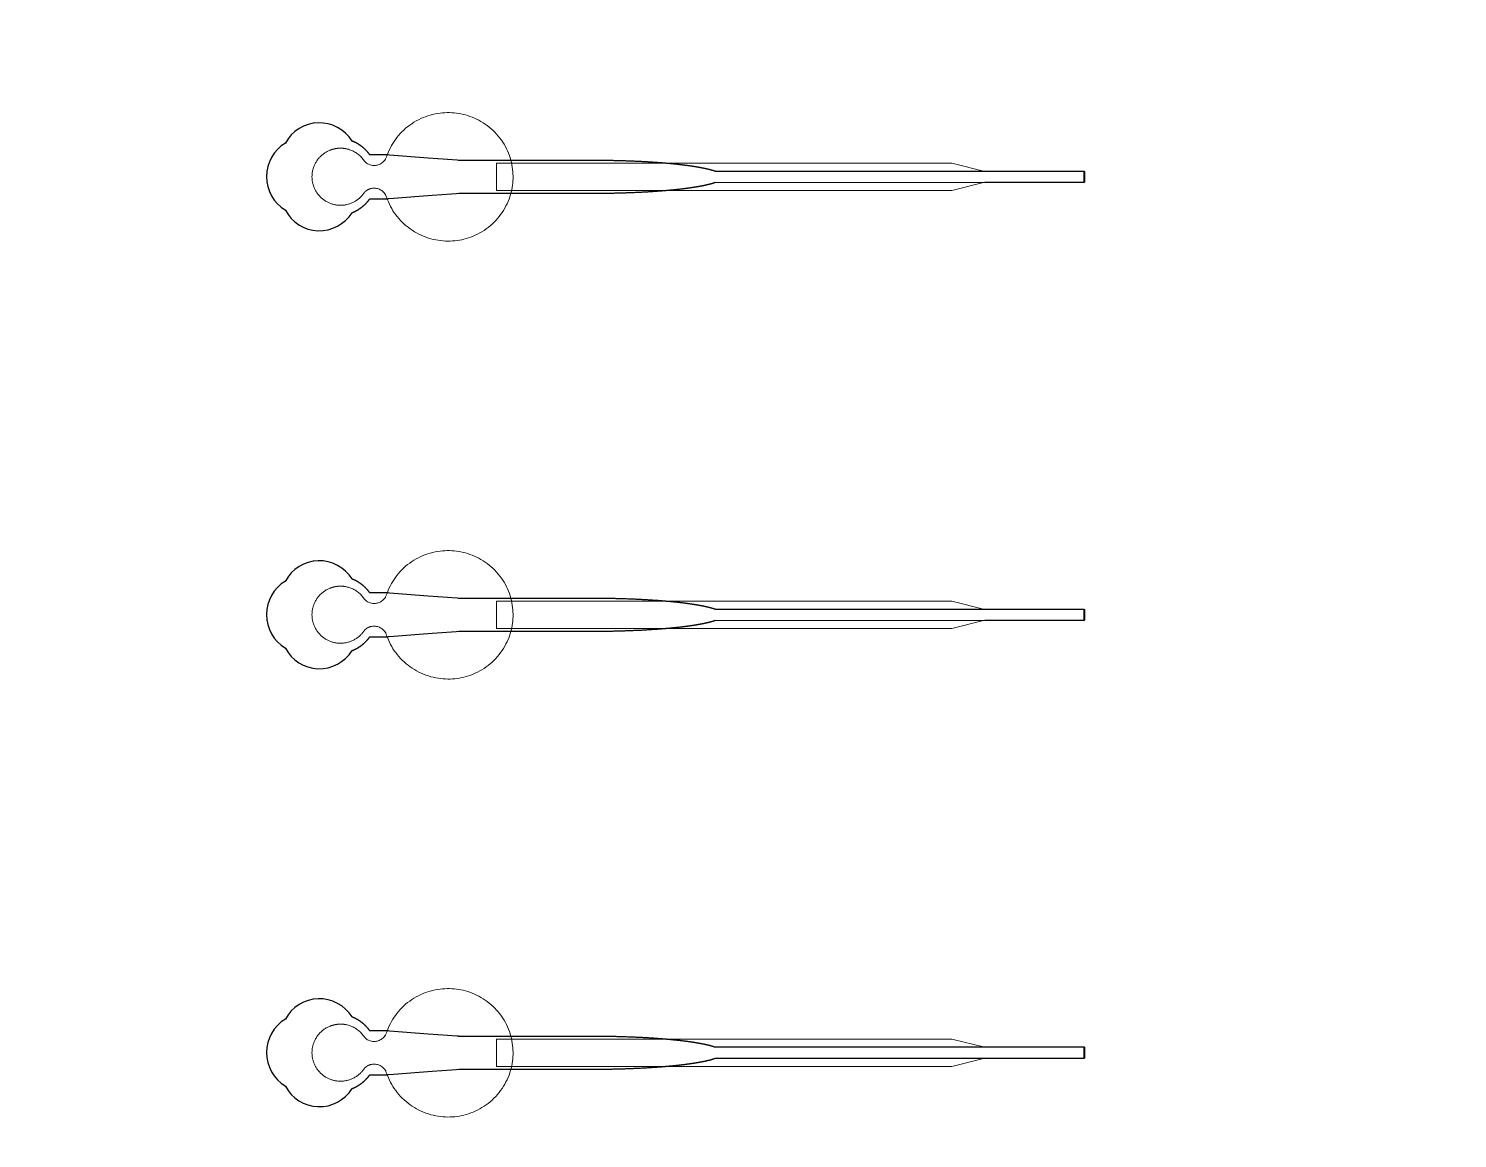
# Model space of a CAD drawing. Header units: inches. Extents: x -52997 to 52003, y -52254 to 52746.
# Drawn here: x 5746 to 12272, y -6581 to -1513 of the extents above; entities that cross this region are included whole.
import ezdxf

# ---------------------------------------------------------------- set-up
doc = ezdxf.new("R2010")
doc.units = ezdxf.units.IN
doc.header["$MEASUREMENT"] = 0
doc.layers.add('1', color=1, linetype='Continuous')
doc.layers.add('2', color=140, linetype='Continuous', lineweight=0)
doc.layers.add('3', color=90, linetype='Continuous', lineweight=0)

msp = doc.modelspace()

# ---------------------------------------------------------------- linework, layer by layer
at = {"layer": '1'}
for points in [[(-16283.4, -47485.7), (0, -47485.7), (16283.4, -47485.7, 5.999107)], [(-16250, -47285.7), (0, -47285.7), (16250, -47285.7, 5.986812)], [(-13685.8, -45485.7), (0, -45485.7), (13685.8, -45485.7, 6.794322)], [(7223.3, -2353.6), (7223.6, -2353.4), (7224.4, -2353.1), (7225.3, -2352.8), (7226.1, -2352.4), (7227, -2352.1), (7227.8, -2351.8), (7228.7, -2351.4), (7229.5, -2351), (7230.4, -2350.7), (7231.2, -2350.3), (7232.1, -2349.9), (7232.9, -2349.5), (7233.8, -2349.1), (7234.6, -2348.7), (7235.5, -2348.3), (7236.4, -2347.9), (7237.2, -2347.5), (7238.1, -2347.1), (7238.9, -2346.6), (7239.8, -2346.2), (7240.6, -2345.8), (7241.5, -2345.3), (7242.4, -2344.9), (7243.2, -2344.4), (7244.1, -2343.9), (7244.9, -2343.5), (7245.8, -2343), (7246.6, -2342.5), (7247.5, -2342), (7248.4, -2341.5), (7249.2, -2341), (7250.1, -2340.5), (7250.9, -2340), (7251.8, -2339.5), (7252.6, -2339), (7253.5, -2338.4), (7254.3, -2337.9), (7255.2, -2337.3), (7256, -2336.8), (7256.8, -2336.2), (7257.7, -2335.7), (7258.5, -2335.1), (7259.4, -2334.6), (7260.2, -2334), (7261, -2333.4), (7261.8, -2332.8), (7262.7, -2332.2), (7263.5, -2331.6), (7264.3, -2331), (7265.1, -2330.4), (7266, -2329.8), (7266.8, -2329.2), (7267.6, -2328.6), (7268.4, -2328), (7269.2, -2327.3), (7270, -2326.7), (7270.8, -2326.1), (7271.6, -2325.4), (7272.4, -2324.8), (7273.2, -2324.1), (7274, -2323.5), (7274.7, -2322.8), (7275.5, -2322.2), (7276.3, -2321.5), (7277, -2320.8), (7277.8, -2320.1), (7278.6, -2319.5), (7279.3, -2318.8), (7280.1, -2318.1), (7280.8, -2317.4), (7281.6, -2316.7), (7282.3, -2316), (7283, -2315.3), (7283.8, -2314.6), (7284.5, -2313.9), (7285.2, -2313.2), (7285.9, -2312.5), (7286.6, -2311.7), (7287.3, -2311), (7288, -2310.3), (7288.7, -2309.6), (7289.4, -2308.8), (7290.1, -2308.1), (7290.8, -2307.4), (7291.5, -2306.6), (7292.1, -2305.9), (7292.8, -2305.2), (7293.5, -2304.4), (7294.1, -2303.7), (7294.8, -2302.9), (7295.4, -2302.2), (7296, -2301.4), (7296.7, -2300.7), (7297.3, -2299.9), (7297.9, -2299.1), (7298.5, -2298.4), (7299.1, -2297.6), (7299.7, -2296.9), (7300.3, -2296.1), (7300.9, -2295.3), (7301.5, -2294.6), (7302, -2293.8), (7302.6, -2293), (7303.2, -2292.3), (7303.7, -2291.5), (7304.3, -2290.7), (7304.8, -2290), (7348.4, -2290), (7370.2, -2290), (7381.1, -2290), (7383.8, -2290), (7385.2, -2290), (7385.2, -2290), (7385.2, -2290), (7385.2, -2290), (7385.2, -2290), (7385.2, -2289.9), (7385.3, -2289.9), (7385.7, -2289.9), (7386.4, -2289.9), (7387.7, -2289.8), (7390.5, -2289.5), (7412.6, -2287.9), (7589.2, -2274.3), (7677.6, -2267.5), (7699.6, -2265.8), (7710.7, -2265), (7711, -2265), (7711.1, -2265), (7711.1, -2265), (7711.2, -2265), (7711.3, -2265), (7711.7, -2265), (7972.2, -2265), (7978.4, -2265), (7991, -2265), (8091.5, -2265), (8292.5, -2265), (8305.1, -2265), (8311.4, -2265), (8314.5, -2265), (8316.1, -2265), (8316.5, -2265), (8316.7, -2265), (8316.8, -2265), (8316.8, -2265), (8316.9, -2265), (8316.9, -2265), (8317.4, -2265), (8322, -2264.9), (8326.6, -2264.9), (8331.3, -2264.9), (8335.9, -2264.9), (8340.5, -2264.9), (8345.2, -2264.9), (8349.9, -2264.8), (8354.5, -2264.8), (8359.2, -2264.8), (8363.9, -2264.7), (8368.6, -2264.7), (8373.4, -2264.6), (8378.1, -2264.6), (8382.8, -2264.5), (8387.6, -2264.4), (8392.4, -2264.4), (8397.1, -2264.3), (8401.9, -2264.2), (8406.7, -2264.1), (8411.5, -2264), (8416.3, -2263.9), (8421.1, -2263.8), (8425.9, -2263.7), (8430.7, -2263.6), (8435.5, -2263.5), (8440.3, -2263.3), (8445.1, -2263.2), (8450, -2263.1), (8454.8, -2262.9), (8459.6, -2262.8), (8464.5, -2262.6), (8469.3, -2262.5), (8474.1, -2262.3), (8479, -2262.2), (8483.8, -2262), (8488.6, -2261.8), (8493.5, -2261.6), (8498.3, -2261.4), (8503.1, -2261.2), (8507.9, -2261), (8512.7, -2260.8), (8517.5, -2260.6), (8522.4, -2260.4), (8527.1, -2260.2), (8531.9, -2260), (8536.7, -2259.7), (8541.5, -2259.5), (8546.3, -2259.3), (8551, -2259), (8555.8, -2258.7), (8560.5, -2258.5), (8565.3, -2258.2), (8570, -2258), (8574.7, -2257.7), (8579.4, -2257.4), (8584.1, -2257.1), (8588.7, -2256.8), (8593.4, -2256.5), (8598, -2256.2), (8602.6, -2255.9), (8607.2, -2255.6), (8611.8, -2255.3), (8616.4, -2254.9), (8618.7, -2254.8), (8621, -2254.6), (8623.2, -2254.4), (8625.5, -2254.3), (8627.8, -2254.1), (8630, -2253.9), (8632.3, -2253.8), (8634.5, -2253.6), (8636.8, -2253.4), (8639, -2253.2), (8641.2, -2253), (8643.4, -2252.9), (8645.7, -2252.7), (8647.9, -2252.5), (8650.1, -2252.3), (8652.3, -2252.1), (8654.5, -2251.9), (8656.7, -2251.8), (8658.9, -2251.6), (8661.1, -2251.4), (8663.2, -2251.2), (8665.4, -2251), (8667.6, -2250.8), (8669.7, -2250.6), (8671.9, -2250.4), (8674, -2250.2), (8676.1, -2250), (8678.3, -2249.8), (8680.4, -2249.6), (8682.5, -2249.4), (8684.6, -2249.2), (8686.7, -2249), (8688.8, -2248.8), (8690.9, -2248.6), (8693, -2248.4), (8695.1, -2248.2), (8697.2, -2248), (8699.2, -2247.7), (8701.3, -2247.5), (8703.3, -2247.3), (8705.4, -2247.1), (8707.4, -2246.9), (8709.4, -2246.7), (8711.5, -2246.4), (8713.5, -2246.2), (8715.5, -2246), (8717.5, -2245.8), (8719.5, -2245.6), (8721.4, -2245.3), (8723.4, -2245.1), (8725.4, -2244.9), (8727.3, -2244.7), (8729.3, -2244.4), (8731.2, -2244.2), (8733.2, -2244), (8735.1, -2243.7), (8737, -2243.5), (8738.9, -2243.3), (8740.8, -2243), (8742.7, -2242.8), (8744.6, -2242.5), (8746.4, -2242.3), (8748.3, -2242.1), (8750.2, -2241.8), (8752, -2241.6), (8753.9, -2241.3), (8755.7, -2241.1), (8757.5, -2240.9), (8759.3, -2240.6), (8761.1, -2240.4), (8762.9, -2240.1), (8764.7, -2239.9), (8766.5, -2239.6), (8768.2, -2239.4), (8770, -2239.1), (8771.7, -2238.9), (8773.5, -2238.6), (8775.2, -2238.3), (8776.9, -2238.1), (8778.6, -2237.8), (8780.3, -2237.6), (8782, -2237.3), (8783.7, -2237.1), (8785.4, -2236.8), (8787.1, -2236.5), (8788.7, -2236.3), (8790.4, -2236), (8792, -2235.8), (8793.6, -2235.5), (8795.2, -2235.2), (8796.8, -2235), (8798.4, -2234.7), (8800, -2234.4), (8801.6, -2234.2), (8803.1, -2233.9), (8804.7, -2233.6), (8806.2, -2233.3), (8807.8, -2233.1), (8809.3, -2232.8), (8810.8, -2232.5), (8812.3, -2232.3), (8813.8, -2232), (8815.3, -2231.7), (8816.8, -2231.4), (8818.2, -2231.2), (8819.7, -2230.9), (8821.1, -2230.6), (8822.5, -2230.3), (8823.9, -2230), (8825.4, -2229.8), (8826.8, -2229.5), (8828.1, -2229.2), (8829.5, -2228.9), (8830.9, -2228.6), (8832.2, -2228.4), (8833.6, -2228.1), (8834.9, -2227.8), (8836.2, -2227.5), (8837.6, -2227.2), (8838.9, -2226.9), (8840.1, -2226.6), (8841.4, -2226.4), (8842.7, -2226.1), (8843.9, -2225.8), (8845.2, -2225.5), (8846.4, -2225.2), (8847.7, -2224.9), (8848.9, -2224.6), (8850.1, -2224.3), (8851.3, -2224), (8852.4, -2223.8), (8853.6, -2223.5), (8854.8, -2223.2), (8855.9, -2222.9), (8857.1, -2222.6), (8858.2, -2222.3), (8859.3, -2222), (8860.4, -2221.7), (8861.5, -2221.4), (8862.6, -2221.1), (8863.7, -2220.8), (8864.7, -2220.5), (8865.8, -2220.2), (8866.8, -2219.9), (8867.8, -2219.6), (8868.9, -2219.3), (8869.9, -2219), (8870.9, -2218.8), (8871.8, -2218.5), (8872.8, -2218.2), (8873.8, -2217.9), (8874.7, -2217.6), (8875.7, -2217.3), (8876.6, -2217), (8877.5, -2216.7), (8878.4, -2216.4), (8879.3, -2216.1), (8880.2, -2215.8), (8881.1, -2215.5), (8882.5, -2215), (10568.1, -2215.2), (10568.1, -2165), (8882.5, -2165), (8882.3, -2164.9), (8881.4, -2164.6), (8880.5, -2164.2), (8879.7, -2163.9), (8878.8, -2163.6), (8877.9, -2163.3), (8876.9, -2163), (8876, -2162.7), (8875.1, -2162.4), (8874.1, -2162.2), (8873.2, -2161.9), (8872.2, -2161.6), (8871.2, -2161.3), (8870.2, -2161), (8869.2, -2160.7), (8868.2, -2160.4), (8867.2, -2160.1), (8866.1, -2159.8), (8865.1, -2159.5), (8864, -2159.2), (8862.9, -2158.9), (8861.9, -2158.6), (8860.8, -2158.3), (8859.7, -2158), (8858.5, -2157.7), (8857.4, -2157.4), (8856.3, -2157.1), (8855.1, -2156.8), (8854, -2156.5), (8852.8, -2156.2), (8851.6, -2155.9), (8850.4, -2155.6), (8849.2, -2155.4), (8848, -2155.1), (8846.8, -2154.8), (8845.6, -2154.5), (8844.3, -2154.2), (8843, -2153.9), (8841.8, -2153.6), (8840.5, -2153.3), (8839.2, -2153), (8837.9, -2152.8), (8836.6, -2152.5), (8835.3, -2152.2), (8833.9, -2151.9), (8832.6, -2151.6), (8831.2, -2151.3), (8829.9, -2151.1), (8828.5, -2150.8), (8827.1, -2150.5), (8825.7, -2150.2), (8824.3, -2149.9), (8822.9, -2149.7), (8821.5, -2149.4), (8820, -2149.1), (8818.6, -2148.8), (8817.1, -2148.5), (8815.6, -2148.3), (8814.2, -2148), (8812.7, -2147.7), (8811.2, -2147.4), (8809.6, -2147.2), (8808.1, -2146.9), (8806.6, -2146.6), (8805, -2146.3), (8803.5, -2146.1), (8801.9, -2145.8), (8800.4, -2145.5), (8798.8, -2145.3), (8797.2, -2145), (8795.6, -2144.7), (8794, -2144.5), (8792.3, -2144.2), (8790.7, -2143.9), (8789.1, -2143.7), (8787.4, -2143.4), (8785.8, -2143.2), (8784.1, -2142.9), (8782.4, -2142.6), (8780.7, -2142.4), (8779, -2142.1), (8777.3, -2141.9), (8775.6, -2141.6), (8773.8, -2141.4), (8772.1, -2141.1), (8770.4, -2140.8), (8768.6, -2140.6), (8766.8, -2140.3), (8765.1, -2140.1), (8763.3, -2139.8), (8761.5, -2139.6), (8759.7, -2139.3), (8757.9, -2139.1), (8756.1, -2138.9), (8754.2, -2138.6), (8752.4, -2138.4), (8750.5, -2138.1), (8748.7, -2137.9), (8746.8, -2137.6), (8745, -2137.4), (8743.1, -2137.2), (8741.2, -2136.9), (8739.3, -2136.7), (8737.4, -2136.5), (8735.5, -2136.2), (8733.5, -2136), (8731.6, -2135.8), (8729.7, -2135.5), (8727.7, -2135.3), (8725.8, -2135.1), (8723.8, -2134.8), (8721.8, -2134.6), (8719.9, -2134.4), (8717.9, -2134.2), (8715.9, -2133.9), (8713.9, -2133.7), (8711.9, -2133.5), (8709.9, -2133.3), (8707.8, -2133.1), (8705.8, -2132.8), (8703.8, -2132.6), (8701.7, -2132.4), (8699.7, -2132.2), (8697.6, -2132), (8695.5, -2131.8), (8693.5, -2131.6), (8691.4, -2131.4), (8689.3, -2131.1), (8687.2, -2130.9), (8685.1, -2130.7), (8683, -2130.5), (8680.9, -2130.3), (8678.8, -2130.1), (8676.6, -2129.9), (8674.5, -2129.7), (8672.4, -2129.5), (8670.2, -2129.3), (8668.1, -2129.1), (8665.9, -2128.9), (8663.7, -2128.8), (8661.6, -2128.6), (8659.4, -2128.4), (8657.2, -2128.2), (8655, -2128), (8652.8, -2127.8), (8650.6, -2127.6), (8648.4, -2127.4), (8646.2, -2127.3), (8644, -2127.1), (8641.8, -2126.9), (8639.6, -2126.7), (8637.3, -2126.5), (8635.1, -2126.4), (8632.8, -2126.2), (8630.6, -2126), (8628.4, -2125.8), (8626.1, -2125.7), (8623.8, -2125.5), (8621.6, -2125.3), (8619.3, -2125.2), (8614.8, -2124.8), (8610.2, -2124.5), (8605.6, -2124.2), (8601, -2123.9), (8596.4, -2123.6), (8591.8, -2123.3), (8587.1, -2123), (8582.5, -2122.7), (8577.8, -2122.4), (8573.1, -2122.1), (8568.4, -2121.9), (8563.7, -2121.6), (8559, -2121.3), (8554.2, -2121.1), (8549.5, -2120.8), (8544.8, -2120.6), (8540, -2120.3), (8535.3, -2120.1), (8530.5, -2119.9), (8525.7, -2119.6), (8520.9, -2119.4), (8516.1, -2119.2), (8511.3, -2119), (8506.6, -2118.8), (8501.8, -2118.6), (8496.9, -2118.4), (8492.1, -2118.2), (8487.3, -2118), (8482.5, -2117.9), (8477.7, -2117.7), (8472.9, -2117.5), (8468.1, -2117.4), (8463.3, -2117.2), (8458.5, -2117.1), (8453.7, -2116.9), (8448.9, -2116.8), (8444.1, -2116.7), (8439.3, -2116.5), (8434.5, -2116.4), (8429.7, -2116.3), (8424.9, -2116.2), (8420.1, -2116.1), (8415.4, -2116), (8410.6, -2115.9), (8405.8, -2115.8), (8401.1, -2115.7), (8396.3, -2115.6), (8391.6, -2115.5), (8386.9, -2115.5), (8382.1, -2115.4), (8377.4, -2115.3), (8372.7, -2115.3), (8368, -2115.2), (8363.4, -2115.2), (8358.7, -2115.1), (8354, -2115.1), (8349.4, -2115.1), (8344.8, -2115), (8340.1, -2115), (8335.5, -2115), (8330.9, -2115), (8328.6, -2115), (8328.1, -2115), (8327.8, -2115), (8327.6, -2115), (8327.4, -2115), (8325.8, -2115), (8319.5, -2115), (8306.7, -2115), (8255.7, -2115), (8051.8, -2115), (8000.8, -2115), (7975.3, -2115), (7968.9, -2115), (7967.3, -2115), (7711.6, -2115), (7711.2, -2115), (7711.1, -2115), (7711.1, -2115), (7711.1, -2115), (7711, -2115), (7710.6, -2114.9), (7709.3, -2114.8), (7703.7, -2114.4), (7659.6, -2111), (7571.3, -2104.2), (7394.6, -2090.7), (7389.1, -2090.2), (7386.3, -2090), (7385.6, -2090), (7385.3, -2090), (7385.2, -2090), (7385.2, -2090), (7385.2, -2090), (7385.2, -2090), (7385.2, -2090), (7385.1, -2090), (7384.8, -2090), (7382.1, -2090), (7376.6, -2090), (7365.7, -2090), (7343.9, -2090), (7322.1, -2090), (7311.3, -2090), (7305.8, -2090), (7305.1, -2090), (7305, -2090), (7304.9, -2090), (7304.8, -2090), (7304.8, -2090), (7304.8, -2090), (7304.8, -2089.9), (7304.4, -2089.4), (7303.6, -2088.2), (7302.8, -2087.1), (7302, -2086), (7301.1, -2084.9), (7300.3, -2083.8), (7299.4, -2082.6), (7298.5, -2081.5), (7297.6, -2080.4), (7296.7, -2079.3), (7295.8, -2078.2), (7294.9, -2077.1), (7294, -2076), (7293, -2074.9), (7292, -2073.8), (7291.1, -2072.7), (7290.1, -2071.7), (7289.1, -2070.6), (7288.1, -2069.5), (7287, -2068.4), (7286, -2067.4), (7284.9, -2066.3), (7283.9, -2065.3), (7282.8, -2064.2), (7281.7, -2063.2), (7280.6, -2062.2), (7279.5, -2061.1), (7278.4, -2060.1), (7277.3, -2059.1), (7276.1, -2058.1), (7274.9, -2057.1), (7273.8, -2056.1), (7272.6, -2055.1), (7271.4, -2054.2), (7270.2, -2053.2), (7269, -2052.3), (7267.8, -2051.3), (7266.6, -2050.4), (7265.3, -2049.4), (7264.1, -2048.5), (7262.8, -2047.6), (7261.5, -2046.7), (7260.3, -2045.8), (7259, -2044.9), (7257.7, -2044.1), (7256.4, -2043.2), (7255.1, -2042.4), (7253.7, -2041.5), (7252.4, -2040.7), (7251.1, -2039.9), (7249.7, -2039.1), (7248.4, -2038.3), (7247, -2037.5), (7245.7, -2036.8), (7244.3, -2036), (7242.9, -2035.3), (7241.5, -2034.5), (7240.1, -2033.8), (7238.8, -2033.1), (7237.4, -2032.4), (7235.9, -2031.8), (7234.5, -2031.1), (7233.1, -2030.4), (7231.7, -2029.8), (7230.3, -2029.2), (7228.9, -2028.6), (7227.4, -2028), (7226, -2027.4), (7224.6, -2026.8), (7223.3, -2026.4, 0.576044), (6918.8, -2035.7, 0.560065), (6918.8, -2342.2, 0.578435)], [(7223.3, -4353.6), (7223.6, -4353.4), (7224.4, -4353.1), (7225.3, -4352.8), (7226.1, -4352.4), (7227, -4352.1), (7227.8, -4351.8), (7228.7, -4351.4), (7229.5, -4351), (7230.4, -4350.7), (7231.2, -4350.3), (7232.1, -4349.9), (7232.9, -4349.5), (7233.8, -4349.1), (7234.6, -4348.7), (7235.5, -4348.3), (7236.4, -4347.9), (7237.2, -4347.5), (7238.1, -4347.1), (7238.9, -4346.6), (7239.8, -4346.2), (7240.6, -4345.8), (7241.5, -4345.3), (7242.4, -4344.9), (7243.2, -4344.4), (7244.1, -4343.9), (7244.9, -4343.5), (7245.8, -4343), (7246.6, -4342.5), (7247.5, -4342), (7248.4, -4341.5), (7249.2, -4341), (7250.1, -4340.5), (7250.9, -4340), (7251.8, -4339.5), (7252.6, -4339), (7253.5, -4338.4), (7254.3, -4337.9), (7255.2, -4337.3), (7256, -4336.8), (7256.8, -4336.2), (7257.7, -4335.7), (7258.5, -4335.1), (7259.4, -4334.6), (7260.2, -4334), (7261, -4333.4), (7261.8, -4332.8), (7262.7, -4332.2), (7263.5, -4331.6), (7264.3, -4331), (7265.1, -4330.4), (7266, -4329.8), (7266.8, -4329.2), (7267.6, -4328.6), (7268.4, -4328), (7269.2, -4327.3), (7270, -4326.7), (7270.8, -4326.1), (7271.6, -4325.4), (7272.4, -4324.8), (7273.2, -4324.1), (7274, -4323.5), (7274.7, -4322.8), (7275.5, -4322.2), (7276.3, -4321.5), (7277, -4320.8), (7277.8, -4320.1), (7278.6, -4319.5), (7279.3, -4318.8), (7280.1, -4318.1), (7280.8, -4317.4), (7281.6, -4316.7), (7282.3, -4316), (7283, -4315.3), (7283.8, -4314.6), (7284.5, -4313.9), (7285.2, -4313.2), (7285.9, -4312.5), (7286.6, -4311.7), (7287.3, -4311), (7288, -4310.3), (7288.7, -4309.6), (7289.4, -4308.8), (7290.1, -4308.1), (7290.8, -4307.4), (7291.5, -4306.6), (7292.1, -4305.9), (7292.8, -4305.2), (7293.5, -4304.4), (7294.1, -4303.7), (7294.8, -4302.9), (7295.4, -4302.2), (7296, -4301.4), (7296.7, -4300.7), (7297.3, -4299.9), (7297.9, -4299.1), (7298.5, -4298.4), (7299.1, -4297.6), (7299.7, -4296.9), (7300.3, -4296.1), (7300.9, -4295.3), (7301.5, -4294.6), (7302, -4293.8), (7302.6, -4293), (7303.2, -4292.3), (7303.7, -4291.5), (7304.3, -4290.7), (7304.8, -4290), (7348.4, -4290), (7370.2, -4290), (7381.1, -4290), (7383.8, -4290), (7385.2, -4290), (7385.2, -4290), (7385.2, -4290), (7385.2, -4290), (7385.2, -4290), (7385.2, -4289.9), (7385.3, -4289.9), (7385.7, -4289.9), (7386.4, -4289.9), (7387.7, -4289.8), (7390.5, -4289.5), (7412.6, -4287.9), (7589.2, -4274.3), (7677.6, -4267.5), (7699.6, -4265.8), (7710.7, -4265), (7711, -4265), (7711.1, -4265), (7711.1, -4265), (7711.2, -4265), (7711.3, -4265), (7711.7, -4265), (7972.2, -4265), (7978.4, -4265), (7991, -4265), (8091.5, -4265), (8292.5, -4265), (8305.1, -4265), (8311.4, -4265), (8314.5, -4265), (8316.1, -4265), (8316.5, -4265), (8316.7, -4265), (8316.8, -4265), (8316.8, -4265), (8316.9, -4265), (8316.9, -4265), (8317.4, -4265), (8322, -4264.9), (8326.6, -4264.9), (8331.3, -4264.9), (8335.9, -4264.9), (8340.5, -4264.9), (8345.2, -4264.9), (8349.9, -4264.8), (8354.5, -4264.8), (8359.2, -4264.8), (8363.9, -4264.7), (8368.6, -4264.7), (8373.4, -4264.6), (8378.1, -4264.6), (8382.8, -4264.5), (8387.6, -4264.4), (8392.4, -4264.4), (8397.1, -4264.3), (8401.9, -4264.2), (8406.7, -4264.1), (8411.5, -4264), (8416.3, -4263.9), (8421.1, -4263.8), (8425.9, -4263.7), (8430.7, -4263.6), (8435.5, -4263.5), (8440.3, -4263.3), (8445.1, -4263.2), (8450, -4263.1), (8454.8, -4262.9), (8459.6, -4262.8), (8464.5, -4262.6), (8469.3, -4262.5), (8474.1, -4262.3), (8479, -4262.2), (8483.8, -4262), (8488.6, -4261.8), (8493.5, -4261.6), (8498.3, -4261.4), (8503.1, -4261.2), (8507.9, -4261), (8512.7, -4260.8), (8517.5, -4260.6), (8522.4, -4260.4), (8527.1, -4260.2), (8531.9, -4260), (8536.7, -4259.7), (8541.5, -4259.5), (8546.3, -4259.3), (8551, -4259), (8555.8, -4258.7), (8560.5, -4258.5), (8565.3, -4258.2), (8570, -4258), (8574.7, -4257.7), (8579.4, -4257.4), (8584.1, -4257.1), (8588.7, -4256.8), (8593.4, -4256.5), (8598, -4256.2), (8602.6, -4255.9), (8607.2, -4255.6), (8611.8, -4255.3), (8616.4, -4254.9), (8618.7, -4254.8), (8621, -4254.6), (8623.2, -4254.4), (8625.5, -4254.3), (8627.8, -4254.1), (8630, -4253.9), (8632.3, -4253.8), (8634.5, -4253.6), (8636.8, -4253.4), (8639, -4253.2), (8641.2, -4253), (8643.4, -4252.9), (8645.7, -4252.7), (8647.9, -4252.5), (8650.1, -4252.3), (8652.3, -4252.1), (8654.5, -4251.9), (8656.7, -4251.8), (8658.9, -4251.6), (8661.1, -4251.4), (8663.2, -4251.2), (8665.4, -4251), (8667.6, -4250.8), (8669.7, -4250.6), (8671.9, -4250.4), (8674, -4250.2), (8676.1, -4250), (8678.3, -4249.8), (8680.4, -4249.6), (8682.5, -4249.4), (8684.6, -4249.2), (8686.7, -4249), (8688.8, -4248.8), (8690.9, -4248.6), (8693, -4248.4), (8695.1, -4248.2), (8697.2, -4248), (8699.2, -4247.7), (8701.3, -4247.5), (8703.3, -4247.3), (8705.4, -4247.1), (8707.4, -4246.9), (8709.4, -4246.7), (8711.5, -4246.4), (8713.5, -4246.2), (8715.5, -4246), (8717.5, -4245.8), (8719.5, -4245.6), (8721.4, -4245.3), (8723.4, -4245.1), (8725.4, -4244.9), (8727.3, -4244.7), (8729.3, -4244.4), (8731.2, -4244.2), (8733.2, -4244), (8735.1, -4243.7), (8737, -4243.5), (8738.9, -4243.3), (8740.8, -4243), (8742.7, -4242.8), (8744.6, -4242.5), (8746.4, -4242.3), (8748.3, -4242.1), (8750.2, -4241.8), (8752, -4241.6), (8753.9, -4241.3), (8755.7, -4241.1), (8757.5, -4240.9), (8759.3, -4240.6), (8761.1, -4240.4), (8762.9, -4240.1), (8764.7, -4239.9), (8766.5, -4239.6), (8768.2, -4239.4), (8770, -4239.1), (8771.7, -4238.9), (8773.5, -4238.6), (8775.2, -4238.3), (8776.9, -4238.1), (8778.6, -4237.8), (8780.3, -4237.6), (8782, -4237.3), (8783.7, -4237.1), (8785.4, -4236.8), (8787.1, -4236.5), (8788.7, -4236.3), (8790.4, -4236), (8792, -4235.8), (8793.6, -4235.5), (8795.2, -4235.2), (8796.8, -4235), (8798.4, -4234.7), (8800, -4234.4), (8801.6, -4234.2), (8803.1, -4233.9), (8804.7, -4233.6), (8806.2, -4233.3), (8807.8, -4233.1), (8809.3, -4232.8), (8810.8, -4232.5), (8812.3, -4232.3), (8813.8, -4232), (8815.3, -4231.7), (8816.8, -4231.4), (8818.2, -4231.2), (8819.7, -4230.9), (8821.1, -4230.6), (8822.5, -4230.3), (8823.9, -4230), (8825.4, -4229.8), (8826.8, -4229.5), (8828.1, -4229.2), (8829.5, -4228.9), (8830.9, -4228.6), (8832.2, -4228.4), (8833.6, -4228.1), (8834.9, -4227.8), (8836.2, -4227.5), (8837.6, -4227.2), (8838.9, -4226.9), (8840.1, -4226.6), (8841.4, -4226.4), (8842.7, -4226.1), (8843.9, -4225.8), (8845.2, -4225.5), (8846.4, -4225.2), (8847.7, -4224.9), (8848.9, -4224.6), (8850.1, -4224.3), (8851.3, -4224), (8852.4, -4223.8), (8853.6, -4223.5), (8854.8, -4223.2), (8855.9, -4222.9), (8857.1, -4222.6), (8858.2, -4222.3), (8859.3, -4222), (8860.4, -4221.7), (8861.5, -4221.4), (8862.6, -4221.1), (8863.7, -4220.8), (8864.7, -4220.5), (8865.8, -4220.2), (8866.8, -4219.9), (8867.8, -4219.6), (8868.9, -4219.3), (8869.9, -4219), (8870.9, -4218.8), (8871.8, -4218.5), (8872.8, -4218.2), (8873.8, -4217.9), (8874.7, -4217.6), (8875.7, -4217.3), (8876.6, -4217), (8877.5, -4216.7), (8878.4, -4216.4), (8879.3, -4216.1), (8880.2, -4215.8), (8881.1, -4215.5), (8882.5, -4215), (10568.1, -4215.2), (10568.1, -4165), (8882.5, -4165), (8882.3, -4164.9), (8881.4, -4164.6), (8880.5, -4164.2), (8879.7, -4163.9), (8878.8, -4163.6), (8877.9, -4163.3), (8876.9, -4163), (8876, -4162.7), (8875.1, -4162.4), (8874.1, -4162.2), (8873.2, -4161.9), (8872.2, -4161.6), (8871.2, -4161.3), (8870.2, -4161), (8869.2, -4160.7), (8868.2, -4160.4), (8867.2, -4160.1), (8866.1, -4159.8), (8865.1, -4159.5), (8864, -4159.2), (8862.9, -4158.9), (8861.9, -4158.6), (8860.8, -4158.3), (8859.7, -4158), (8858.5, -4157.7), (8857.4, -4157.4), (8856.3, -4157.1), (8855.1, -4156.8), (8854, -4156.5), (8852.8, -4156.2), (8851.6, -4155.9), (8850.4, -4155.6), (8849.2, -4155.4), (8848, -4155.1), (8846.8, -4154.8), (8845.6, -4154.5), (8844.3, -4154.2), (8843, -4153.9), (8841.8, -4153.6), (8840.5, -4153.3), (8839.2, -4153), (8837.9, -4152.8), (8836.6, -4152.5), (8835.3, -4152.2), (8833.9, -4151.9), (8832.6, -4151.6), (8831.2, -4151.3), (8829.9, -4151.1), (8828.5, -4150.8), (8827.1, -4150.5), (8825.7, -4150.2), (8824.3, -4149.9), (8822.9, -4149.7), (8821.5, -4149.4), (8820, -4149.1), (8818.6, -4148.8), (8817.1, -4148.5), (8815.6, -4148.3), (8814.2, -4148), (8812.7, -4147.7), (8811.2, -4147.4), (8809.6, -4147.2), (8808.1, -4146.9), (8806.6, -4146.6), (8805, -4146.3), (8803.5, -4146.1), (8801.9, -4145.8), (8800.4, -4145.5), (8798.8, -4145.3), (8797.2, -4145), (8795.6, -4144.7), (8794, -4144.5), (8792.3, -4144.2), (8790.7, -4143.9), (8789.1, -4143.7), (8787.4, -4143.4), (8785.8, -4143.2), (8784.1, -4142.9), (8782.4, -4142.6), (8780.7, -4142.4), (8779, -4142.1), (8777.3, -4141.9), (8775.6, -4141.6), (8773.8, -4141.4), (8772.1, -4141.1), (8770.4, -4140.8), (8768.6, -4140.6), (8766.8, -4140.3), (8765.1, -4140.1), (8763.3, -4139.8), (8761.5, -4139.6), (8759.7, -4139.3), (8757.9, -4139.1), (8756.1, -4138.9), (8754.2, -4138.6), (8752.4, -4138.4), (8750.5, -4138.1), (8748.7, -4137.9), (8746.8, -4137.6), (8745, -4137.4), (8743.1, -4137.2), (8741.2, -4136.9), (8739.3, -4136.7), (8737.4, -4136.5), (8735.5, -4136.2), (8733.5, -4136), (8731.6, -4135.8), (8729.7, -4135.5), (8727.7, -4135.3), (8725.8, -4135.1), (8723.8, -4134.8), (8721.8, -4134.6), (8719.9, -4134.4), (8717.9, -4134.2), (8715.9, -4133.9), (8713.9, -4133.7), (8711.9, -4133.5), (8709.9, -4133.3), (8707.8, -4133.1), (8705.8, -4132.8), (8703.8, -4132.6), (8701.7, -4132.4), (8699.7, -4132.2), (8697.6, -4132), (8695.5, -4131.8), (8693.5, -4131.6), (8691.4, -4131.4), (8689.3, -4131.1), (8687.2, -4130.9), (8685.1, -4130.7), (8683, -4130.5), (8680.9, -4130.3), (8678.8, -4130.1), (8676.6, -4129.9), (8674.5, -4129.7), (8672.4, -4129.5), (8670.2, -4129.3), (8668.1, -4129.1), (8665.9, -4128.9), (8663.7, -4128.8), (8661.6, -4128.6), (8659.4, -4128.4), (8657.2, -4128.2), (8655, -4128), (8652.8, -4127.8), (8650.6, -4127.6), (8648.4, -4127.4), (8646.2, -4127.3), (8644, -4127.1), (8641.8, -4126.9), (8639.6, -4126.7), (8637.3, -4126.5), (8635.1, -4126.4), (8632.8, -4126.2), (8630.6, -4126), (8628.4, -4125.8), (8626.1, -4125.7), (8623.8, -4125.5), (8621.6, -4125.3), (8619.3, -4125.2), (8614.8, -4124.8), (8610.2, -4124.5), (8605.6, -4124.2), (8601, -4123.9), (8596.4, -4123.6), (8591.8, -4123.3), (8587.1, -4123), (8582.5, -4122.7), (8577.8, -4122.4), (8573.1, -4122.1), (8568.4, -4121.9), (8563.7, -4121.6), (8559, -4121.3), (8554.2, -4121.1), (8549.5, -4120.8), (8544.8, -4120.6), (8540, -4120.3), (8535.3, -4120.1), (8530.5, -4119.9), (8525.7, -4119.6), (8520.9, -4119.4), (8516.1, -4119.2), (8511.3, -4119), (8506.6, -4118.8), (8501.8, -4118.6), (8496.9, -4118.4), (8492.1, -4118.2), (8487.3, -4118), (8482.5, -4117.9), (8477.7, -4117.7), (8472.9, -4117.5), (8468.1, -4117.4), (8463.3, -4117.2), (8458.5, -4117.1), (8453.7, -4116.9), (8448.9, -4116.8), (8444.1, -4116.7), (8439.3, -4116.5), (8434.5, -4116.4), (8429.7, -4116.3), (8424.9, -4116.2), (8420.1, -4116.1), (8415.4, -4116), (8410.6, -4115.9), (8405.8, -4115.8), (8401.1, -4115.7), (8396.3, -4115.6), (8391.6, -4115.5), (8386.9, -4115.5), (8382.1, -4115.4), (8377.4, -4115.3), (8372.7, -4115.3), (8368, -4115.2), (8363.4, -4115.2), (8358.7, -4115.1), (8354, -4115.1), (8349.4, -4115.1), (8344.8, -4115), (8340.1, -4115), (8335.5, -4115), (8330.9, -4115), (8328.6, -4115), (8328.1, -4115), (8327.8, -4115), (8327.6, -4115), (8327.4, -4115), (8325.8, -4115), (8319.5, -4115), (8306.7, -4115), (8255.7, -4115), (8051.8, -4115), (8000.8, -4115), (7975.3, -4115), (7968.9, -4115), (7967.3, -4115), (7711.6, -4115), (7711.2, -4115), (7711.1, -4115), (7711.1, -4115), (7711.1, -4115), (7711, -4115), (7710.6, -4114.9), (7709.3, -4114.8), (7703.7, -4114.4), (7659.6, -4111), (7571.3, -4104.2), (7394.6, -4090.7), (7389.1, -4090.2), (7386.3, -4090), (7385.6, -4090), (7385.3, -4090), (7385.2, -4090), (7385.2, -4090), (7385.2, -4090), (7385.2, -4090), (7385.2, -4090), (7385.1, -4090), (7384.8, -4090), (7382.1, -4090), (7376.6, -4090), (7365.7, -4090), (7343.9, -4090), (7322.1, -4090), (7311.3, -4090), (7305.8, -4090), (7305.1, -4090), (7305, -4090), (7304.9, -4090), (7304.8, -4090), (7304.8, -4090), (7304.8, -4090), (7304.8, -4089.9), (7304.4, -4089.4), (7303.6, -4088.2), (7302.8, -4087.1), (7302, -4086), (7301.1, -4084.9), (7300.3, -4083.8), (7299.4, -4082.6), (7298.5, -4081.5), (7297.6, -4080.4), (7296.7, -4079.3), (7295.8, -4078.2), (7294.9, -4077.1), (7294, -4076), (7293, -4074.9), (7292, -4073.8), (7291.1, -4072.7), (7290.1, -4071.7), (7289.1, -4070.6), (7288.1, -4069.5), (7287, -4068.4), (7286, -4067.4), (7284.9, -4066.3), (7283.9, -4065.3), (7282.8, -4064.2), (7281.7, -4063.2), (7280.6, -4062.2), (7279.5, -4061.1), (7278.4, -4060.1), (7277.3, -4059.1), (7276.1, -4058.1), (7274.9, -4057.1), (7273.8, -4056.1), (7272.6, -4055.1), (7271.4, -4054.2), (7270.2, -4053.2), (7269, -4052.3), (7267.8, -4051.3), (7266.6, -4050.4), (7265.3, -4049.4), (7264.1, -4048.5), (7262.8, -4047.6), (7261.5, -4046.7), (7260.3, -4045.8), (7259, -4044.9), (7257.7, -4044.1), (7256.4, -4043.2), (7255.1, -4042.4), (7253.7, -4041.5), (7252.4, -4040.7), (7251.1, -4039.9), (7249.7, -4039.1), (7248.4, -4038.3), (7247, -4037.5), (7245.7, -4036.8), (7244.3, -4036), (7242.9, -4035.3), (7241.5, -4034.5), (7240.1, -4033.8), (7238.8, -4033.1), (7237.4, -4032.4), (7235.9, -4031.8), (7234.5, -4031.1), (7233.1, -4030.4), (7231.7, -4029.8), (7230.3, -4029.2), (7228.9, -4028.6), (7227.4, -4028), (7226, -4027.4), (7224.6, -4026.8), (7223.3, -4026.4, 0.576044), (6918.8, -4035.7, 0.560065), (6918.8, -4342.2, 0.578435)], [(7223.3, -6353.6), (7223.6, -6353.4), (7224.4, -6353.1), (7225.3, -6352.8), (7226.1, -6352.4), (7227, -6352.1), (7227.8, -6351.8), (7228.7, -6351.4), (7229.5, -6351), (7230.4, -6350.7), (7231.2, -6350.3), (7232.1, -6349.9), (7232.9, -6349.5), (7233.8, -6349.1), (7234.6, -6348.7), (7235.5, -6348.3), (7236.4, -6347.9), (7237.2, -6347.5), (7238.1, -6347.1), (7238.9, -6346.6), (7239.8, -6346.2), (7240.6, -6345.8), (7241.5, -6345.3), (7242.4, -6344.9), (7243.2, -6344.4), (7244.1, -6343.9), (7244.9, -6343.5), (7245.8, -6343), (7246.6, -6342.5), (7247.5, -6342), (7248.4, -6341.5), (7249.2, -6341), (7250.1, -6340.5), (7250.9, -6340), (7251.8, -6339.5), (7252.6, -6339), (7253.5, -6338.4), (7254.3, -6337.9), (7255.2, -6337.3), (7256, -6336.8), (7256.8, -6336.2), (7257.7, -6335.7), (7258.5, -6335.1), (7259.4, -6334.6), (7260.2, -6334), (7261, -6333.4), (7261.8, -6332.8), (7262.7, -6332.2), (7263.5, -6331.6), (7264.3, -6331), (7265.1, -6330.4), (7266, -6329.8), (7266.8, -6329.2), (7267.6, -6328.6), (7268.4, -6328), (7269.2, -6327.3), (7270, -6326.7), (7270.8, -6326.1), (7271.6, -6325.4), (7272.4, -6324.8), (7273.2, -6324.1), (7274, -6323.5), (7274.7, -6322.8), (7275.5, -6322.2), (7276.3, -6321.5), (7277, -6320.8), (7277.8, -6320.1), (7278.6, -6319.5), (7279.3, -6318.8), (7280.1, -6318.1), (7280.8, -6317.4), (7281.6, -6316.7), (7282.3, -6316), (7283, -6315.3), (7283.8, -6314.6), (7284.5, -6313.9), (7285.2, -6313.2), (7285.9, -6312.5), (7286.6, -6311.7), (7287.3, -6311), (7288, -6310.3), (7288.7, -6309.6), (7289.4, -6308.8), (7290.1, -6308.1), (7290.8, -6307.4), (7291.5, -6306.6), (7292.1, -6305.9), (7292.8, -6305.2), (7293.5, -6304.4), (7294.1, -6303.7), (7294.8, -6302.9), (7295.4, -6302.2), (7296, -6301.4), (7296.7, -6300.7), (7297.3, -6299.9), (7297.9, -6299.1), (7298.5, -6298.4), (7299.1, -6297.6), (7299.7, -6296.9), (7300.3, -6296.1), (7300.9, -6295.3), (7301.5, -6294.6), (7302, -6293.8), (7302.6, -6293), (7303.2, -6292.3), (7303.7, -6291.5), (7304.3, -6290.7), (7304.8, -6290), (7348.4, -6290), (7370.2, -6290), (7381.1, -6290), (7383.8, -6290), (7385.2, -6290), (7385.2, -6290), (7385.2, -6290), (7385.2, -6290), (7385.2, -6290), (7385.2, -6289.9), (7385.3, -6289.9), (7385.7, -6289.9), (7386.4, -6289.9), (7387.7, -6289.8), (7390.5, -6289.5), (7412.6, -6287.9), (7589.2, -6274.3), (7677.6, -6267.5), (7699.6, -6265.8), (7710.7, -6265), (7711, -6265), (7711.1, -6265), (7711.1, -6265), (7711.2, -6265), (7711.3, -6265), (7711.7, -6265), (7972.2, -6265), (7978.4, -6265), (7991, -6265), (8091.5, -6265), (8292.5, -6265), (8305.1, -6265), (8311.4, -6265), (8314.5, -6265), (8316.1, -6265), (8316.5, -6265), (8316.7, -6265), (8316.8, -6265), (8316.8, -6265), (8316.9, -6265), (8316.9, -6265), (8317.4, -6265), (8322, -6264.9), (8326.6, -6264.9), (8331.3, -6264.9), (8335.9, -6264.9), (8340.5, -6264.9), (8345.2, -6264.9), (8349.9, -6264.8), (8354.5, -6264.8), (8359.2, -6264.8), (8363.9, -6264.7), (8368.6, -6264.7), (8373.4, -6264.6), (8378.1, -6264.6), (8382.8, -6264.5), (8387.6, -6264.4), (8392.4, -6264.4), (8397.1, -6264.3), (8401.9, -6264.2), (8406.7, -6264.1), (8411.5, -6264), (8416.3, -6263.9), (8421.1, -6263.8), (8425.9, -6263.7), (8430.7, -6263.6), (8435.5, -6263.5), (8440.3, -6263.3), (8445.1, -6263.2), (8450, -6263.1), (8454.8, -6262.9), (8459.6, -6262.8), (8464.5, -6262.6), (8469.3, -6262.5), (8474.1, -6262.3), (8479, -6262.2), (8483.8, -6262), (8488.6, -6261.8), (8493.5, -6261.6), (8498.3, -6261.4), (8503.1, -6261.2), (8507.9, -6261), (8512.7, -6260.8), (8517.5, -6260.6), (8522.4, -6260.4), (8527.1, -6260.2), (8531.9, -6260), (8536.7, -6259.7), (8541.5, -6259.5), (8546.3, -6259.3), (8551, -6259), (8555.8, -6258.7), (8560.5, -6258.5), (8565.3, -6258.2), (8570, -6258), (8574.7, -6257.7), (8579.4, -6257.4), (8584.1, -6257.1), (8588.7, -6256.8), (8593.4, -6256.5), (8598, -6256.2), (8602.6, -6255.9), (8607.2, -6255.6), (8611.8, -6255.3), (8616.4, -6254.9), (8618.7, -6254.8), (8621, -6254.6), (8623.2, -6254.4), (8625.5, -6254.3), (8627.8, -6254.1), (8630, -6253.9), (8632.3, -6253.8), (8634.5, -6253.6), (8636.8, -6253.4), (8639, -6253.2), (8641.2, -6253), (8643.4, -6252.9), (8645.7, -6252.7), (8647.9, -6252.5), (8650.1, -6252.3), (8652.3, -6252.1), (8654.5, -6251.9), (8656.7, -6251.8), (8658.9, -6251.6), (8661.1, -6251.4), (8663.2, -6251.2), (8665.4, -6251), (8667.6, -6250.8), (8669.7, -6250.6), (8671.9, -6250.4), (8674, -6250.2), (8676.1, -6250), (8678.3, -6249.8), (8680.4, -6249.6), (8682.5, -6249.4), (8684.6, -6249.2), (8686.7, -6249), (8688.8, -6248.8), (8690.9, -6248.6), (8693, -6248.4), (8695.1, -6248.2), (8697.2, -6248), (8699.2, -6247.7), (8701.3, -6247.5), (8703.3, -6247.3), (8705.4, -6247.1), (8707.4, -6246.9), (8709.4, -6246.7), (8711.5, -6246.4), (8713.5, -6246.2), (8715.5, -6246), (8717.5, -6245.8), (8719.5, -6245.6), (8721.4, -6245.3), (8723.4, -6245.1), (8725.4, -6244.9), (8727.3, -6244.7), (8729.3, -6244.4), (8731.2, -6244.2), (8733.2, -6244), (8735.1, -6243.7), (8737, -6243.5), (8738.9, -6243.3), (8740.8, -6243), (8742.7, -6242.8), (8744.6, -6242.5), (8746.4, -6242.3), (8748.3, -6242.1), (8750.2, -6241.8), (8752, -6241.6), (8753.9, -6241.3), (8755.7, -6241.1), (8757.5, -6240.9), (8759.3, -6240.6), (8761.1, -6240.4), (8762.9, -6240.1), (8764.7, -6239.9), (8766.5, -6239.6), (8768.2, -6239.4), (8770, -6239.1), (8771.7, -6238.9), (8773.5, -6238.6), (8775.2, -6238.3), (8776.9, -6238.1), (8778.6, -6237.8), (8780.3, -6237.6), (8782, -6237.3), (8783.7, -6237.1), (8785.4, -6236.8), (8787.1, -6236.5), (8788.7, -6236.3), (8790.4, -6236), (8792, -6235.8), (8793.6, -6235.5), (8795.2, -6235.2), (8796.8, -6235), (8798.4, -6234.7), (8800, -6234.4), (8801.6, -6234.2), (8803.1, -6233.9), (8804.7, -6233.6), (8806.2, -6233.3), (8807.8, -6233.1), (8809.3, -6232.8), (8810.8, -6232.5), (8812.3, -6232.3), (8813.8, -6232), (8815.3, -6231.7), (8816.8, -6231.4), (8818.2, -6231.2), (8819.7, -6230.9), (8821.1, -6230.6), (8822.5, -6230.3), (8823.9, -6230), (8825.4, -6229.8), (8826.8, -6229.5), (8828.1, -6229.2), (8829.5, -6228.9), (8830.9, -6228.6), (8832.2, -6228.4), (8833.6, -6228.1), (8834.9, -6227.8), (8836.2, -6227.5), (8837.6, -6227.2), (8838.9, -6226.9), (8840.1, -6226.6), (8841.4, -6226.4), (8842.7, -6226.1), (8843.9, -6225.8), (8845.2, -6225.5), (8846.4, -6225.2), (8847.7, -6224.9), (8848.9, -6224.6), (8850.1, -6224.3), (8851.3, -6224), (8852.4, -6223.8), (8853.6, -6223.5), (8854.8, -6223.2), (8855.9, -6222.9), (8857.1, -6222.6), (8858.2, -6222.3), (8859.3, -6222), (8860.4, -6221.7), (8861.5, -6221.4), (8862.6, -6221.1), (8863.7, -6220.8), (8864.7, -6220.5), (8865.8, -6220.2), (8866.8, -6219.9), (8867.8, -6219.6), (8868.9, -6219.3), (8869.9, -6219), (8870.9, -6218.8), (8871.8, -6218.5), (8872.8, -6218.2), (8873.8, -6217.9), (8874.7, -6217.6), (8875.7, -6217.3), (8876.6, -6217), (8877.5, -6216.7), (8878.4, -6216.4), (8879.3, -6216.1), (8880.2, -6215.8), (8881.1, -6215.5), (8882.5, -6215), (10568.1, -6215.2), (10568.1, -6165), (8882.5, -6165), (8882.3, -6164.9), (8881.4, -6164.6), (8880.5, -6164.2), (8879.7, -6163.9), (8878.8, -6163.6), (8877.9, -6163.3), (8876.9, -6163), (8876, -6162.7), (8875.1, -6162.4), (8874.1, -6162.2), (8873.2, -6161.9), (8872.2, -6161.6), (8871.2, -6161.3), (8870.2, -6161), (8869.2, -6160.7), (8868.2, -6160.4), (8867.2, -6160.1), (8866.1, -6159.8), (8865.1, -6159.5), (8864, -6159.2), (8862.9, -6158.9), (8861.9, -6158.6), (8860.8, -6158.3), (8859.7, -6158), (8858.5, -6157.7), (8857.4, -6157.4), (8856.3, -6157.1), (8855.1, -6156.8), (8854, -6156.5), (8852.8, -6156.2), (8851.6, -6155.9), (8850.4, -6155.6), (8849.2, -6155.4), (8848, -6155.1), (8846.8, -6154.8), (8845.6, -6154.5), (8844.3, -6154.2), (8843, -6153.9), (8841.8, -6153.6), (8840.5, -6153.3), (8839.2, -6153), (8837.9, -6152.8), (8836.6, -6152.5), (8835.3, -6152.2), (8833.9, -6151.9), (8832.6, -6151.6), (8831.2, -6151.3), (8829.9, -6151.1), (8828.5, -6150.8), (8827.1, -6150.5), (8825.7, -6150.2), (8824.3, -6149.9), (8822.9, -6149.7), (8821.5, -6149.4), (8820, -6149.1), (8818.6, -6148.8), (8817.1, -6148.5), (8815.6, -6148.3), (8814.2, -6148), (8812.7, -6147.7), (8811.2, -6147.4), (8809.6, -6147.2), (8808.1, -6146.9), (8806.6, -6146.6), (8805, -6146.3), (8803.5, -6146.1), (8801.9, -6145.8), (8800.4, -6145.5), (8798.8, -6145.3), (8797.2, -6145), (8795.6, -6144.7), (8794, -6144.5), (8792.3, -6144.2), (8790.7, -6143.9), (8789.1, -6143.7), (8787.4, -6143.4), (8785.8, -6143.2), (8784.1, -6142.9), (8782.4, -6142.6), (8780.7, -6142.4), (8779, -6142.1), (8777.3, -6141.9), (8775.6, -6141.6), (8773.8, -6141.4), (8772.1, -6141.1), (8770.4, -6140.8), (8768.6, -6140.6), (8766.8, -6140.3), (8765.1, -6140.1), (8763.3, -6139.8), (8761.5, -6139.6), (8759.7, -6139.3), (8757.9, -6139.1), (8756.1, -6138.9), (8754.2, -6138.6), (8752.4, -6138.4), (8750.5, -6138.1), (8748.7, -6137.9), (8746.8, -6137.6), (8745, -6137.4), (8743.1, -6137.2), (8741.2, -6136.9), (8739.3, -6136.7), (8737.4, -6136.5), (8735.5, -6136.2), (8733.5, -6136), (8731.6, -6135.8), (8729.7, -6135.5), (8727.7, -6135.3), (8725.8, -6135.1), (8723.8, -6134.8), (8721.8, -6134.6), (8719.9, -6134.4), (8717.9, -6134.2), (8715.9, -6133.9), (8713.9, -6133.7), (8711.9, -6133.5), (8709.9, -6133.3), (8707.8, -6133.1), (8705.8, -6132.8), (8703.8, -6132.6), (8701.7, -6132.4), (8699.7, -6132.2), (8697.6, -6132), (8695.5, -6131.8), (8693.5, -6131.6), (8691.4, -6131.4), (8689.3, -6131.1), (8687.2, -6130.9), (8685.1, -6130.7), (8683, -6130.5), (8680.9, -6130.3), (8678.8, -6130.1), (8676.6, -6129.9), (8674.5, -6129.7), (8672.4, -6129.5), (8670.2, -6129.3), (8668.1, -6129.1), (8665.9, -6128.9), (8663.7, -6128.8), (8661.6, -6128.6), (8659.4, -6128.4), (8657.2, -6128.2), (8655, -6128), (8652.8, -6127.8), (8650.6, -6127.6), (8648.4, -6127.4), (8646.2, -6127.3), (8644, -6127.1), (8641.8, -6126.9), (8639.6, -6126.7), (8637.3, -6126.5), (8635.1, -6126.4), (8632.8, -6126.2), (8630.6, -6126), (8628.4, -6125.8), (8626.1, -6125.7), (8623.8, -6125.5), (8621.6, -6125.3), (8619.3, -6125.2), (8614.8, -6124.8), (8610.2, -6124.5), (8605.6, -6124.2), (8601, -6123.9), (8596.4, -6123.6), (8591.8, -6123.3), (8587.1, -6123), (8582.5, -6122.7), (8577.8, -6122.4), (8573.1, -6122.1), (8568.4, -6121.9), (8563.7, -6121.6), (8559, -6121.3), (8554.2, -6121.1), (8549.5, -6120.8), (8544.8, -6120.6), (8540, -6120.3), (8535.3, -6120.1), (8530.5, -6119.9), (8525.7, -6119.6), (8520.9, -6119.4), (8516.1, -6119.2), (8511.3, -6119), (8506.6, -6118.8), (8501.8, -6118.6), (8496.9, -6118.4), (8492.1, -6118.2), (8487.3, -6118), (8482.5, -6117.9), (8477.7, -6117.7), (8472.9, -6117.5), (8468.1, -6117.4), (8463.3, -6117.2), (8458.5, -6117.1), (8453.7, -6116.9), (8448.9, -6116.8), (8444.1, -6116.7), (8439.3, -6116.5), (8434.5, -6116.4), (8429.7, -6116.3), (8424.9, -6116.2), (8420.1, -6116.1), (8415.4, -6116), (8410.6, -6115.9), (8405.8, -6115.8), (8401.1, -6115.7), (8396.3, -6115.6), (8391.6, -6115.5), (8386.9, -6115.5), (8382.1, -6115.4), (8377.4, -6115.3), (8372.7, -6115.3), (8368, -6115.2), (8363.4, -6115.2), (8358.7, -6115.1), (8354, -6115.1), (8349.4, -6115.1), (8344.8, -6115), (8340.1, -6115), (8335.5, -6115), (8330.9, -6115), (8328.6, -6115), (8328.1, -6115), (8327.8, -6115), (8327.6, -6115), (8327.4, -6115), (8325.8, -6115), (8319.5, -6115), (8306.7, -6115), (8255.7, -6115), (8051.8, -6115), (8000.8, -6115), (7975.3, -6115), (7968.9, -6115), (7967.3, -6115), (7711.6, -6115), (7711.2, -6115), (7711.1, -6115), (7711.1, -6115), (7711.1, -6115), (7711, -6115), (7710.6, -6114.9), (7709.3, -6114.8), (7703.7, -6114.4), (7659.6, -6111), (7571.3, -6104.2), (7394.6, -6090.7), (7389.1, -6090.2), (7386.3, -6090), (7385.6, -6090), (7385.3, -6090), (7385.2, -6090), (7385.2, -6090), (7385.2, -6090), (7385.2, -6090), (7385.2, -6090), (7385.1, -6090), (7384.8, -6090), (7382.1, -6090), (7376.6, -6090), (7365.7, -6090), (7343.9, -6090), (7322.1, -6090), (7311.3, -6090), (7305.8, -6090), (7305.1, -6090), (7305, -6090), (7304.9, -6090), (7304.8, -6090), (7304.8, -6090), (7304.8, -6090), (7304.8, -6089.9), (7304.4, -6089.4), (7303.6, -6088.2), (7302.8, -6087.1), (7302, -6086), (7301.1, -6084.9), (7300.3, -6083.8), (7299.4, -6082.6), (7298.5, -6081.5), (7297.6, -6080.4), (7296.7, -6079.3), (7295.8, -6078.2), (7294.9, -6077.1), (7294, -6076), (7293, -6074.9), (7292, -6073.8), (7291.1, -6072.7), (7290.1, -6071.7), (7289.1, -6070.6), (7288.1, -6069.5), (7287, -6068.4), (7286, -6067.4), (7284.9, -6066.3), (7283.9, -6065.3), (7282.8, -6064.2), (7281.7, -6063.2), (7280.6, -6062.2), (7279.5, -6061.1), (7278.4, -6060.1), (7277.3, -6059.1), (7276.1, -6058.1), (7274.9, -6057.1), (7273.8, -6056.1), (7272.6, -6055.1), (7271.4, -6054.2), (7270.2, -6053.2), (7269, -6052.3), (7267.8, -6051.3), (7266.6, -6050.4), (7265.3, -6049.4), (7264.1, -6048.5), (7262.8, -6047.6), (7261.5, -6046.7), (7260.3, -6045.8), (7259, -6044.9), (7257.7, -6044.1), (7256.4, -6043.2), (7255.1, -6042.4), (7253.7, -6041.5), (7252.4, -6040.7), (7251.1, -6039.9), (7249.7, -6039.1), (7248.4, -6038.3), (7247, -6037.5), (7245.7, -6036.8), (7244.3, -6036), (7242.9, -6035.3), (7241.5, -6034.5), (7240.1, -6033.8), (7238.8, -6033.1), (7237.4, -6032.4), (7235.9, -6031.8), (7234.5, -6031.1), (7233.1, -6030.4), (7231.7, -6029.8), (7230.3, -6029.2), (7228.9, -6028.6), (7227.4, -6028), (7226, -6027.4), (7224.6, -6026.8), (7223.3, -6026.4, 0.576044), (6918.8, -6035.7, 0.560065), (6918.8, -6342.2, 0.578435)]]:
    msp.add_lwpolyline(points, format="xyb", close=True, dxfattribs=at)
msp.add_circle((-497.2, 245.8), 52500, dxfattribs=at)
at = {"layer": '2'}
for points in [[(-16283.4, -47485.7), (0, -47485.7), (16283.4, -47485.7, 5.999107)], [(-16250, -47285.7), (0, -47285.7), (16250, -47285.7, 5.986812)], [(-13685.8, -45485.7), (0, -45485.7), (13685.8, -45485.7, 6.794322)]]:
    msp.add_lwpolyline(points, format="xyb", close=True, dxfattribs=at)
msp.add_circle((-497.2, 245.8), 52500, dxfattribs=at)
for points in [[(7280.2, -2260.5), (7302.4, -2237.3), (7334, -2242.5), (7365.7, -2247.8), (7379.3, -2276.8), (7454.7, -2517.6), (7706.7, -2480), (7958.7, -2442.3), (7958.9, -2190.2), (7959, -1938), (7707, -1900.1), (7455, -1862.2), (7379.4, -2103), (7366.1, -2131.4), (7335.3, -2137.2), (7304.4, -2142.9), (7281.9, -2121.1), (7230.5, -2037.7), (7136.1, -2063.9), (7041.7, -2090), (7040.5, -2187.9), (7039.3, -2285.8), (7133.1, -2314.2), (7226.8, -2342.6), (7280.2, -2260.5)], [(7280.2, -4260.5), (7302.4, -4237.3), (7334, -4242.5), (7365.7, -4247.8), (7379.3, -4276.8), (7454.7, -4517.6), (7706.7, -4480), (7958.7, -4442.3), (7958.9, -4190.2), (7959, -3938), (7707, -3900.1), (7455, -3862.2), (7379.4, -4103), (7366.1, -4131.4), (7335.3, -4137.2), (7304.4, -4142.9), (7281.9, -4121.1), (7230.5, -4037.7), (7136.1, -4063.9), (7041.7, -4090), (7040.5, -4187.9), (7039.3, -4285.8), (7133.1, -4314.2), (7226.8, -4342.6), (7280.2, -4260.5)], [(7280.2, -6260.5), (7302.4, -6237.3), (7334, -6242.5), (7365.7, -6247.8), (7379.3, -6276.8), (7454.7, -6517.6), (7706.7, -6480), (7958.7, -6442.3), (7958.9, -6190.2), (7959, -5938), (7707, -5900.1), (7455, -5862.2), (7379.4, -6103), (7366.1, -6131.4), (7335.3, -6137.2), (7304.4, -6142.9), (7281.9, -6121.1), (7230.5, -6037.7), (7136.1, -6063.9), (7041.7, -6090), (7040.5, -6187.9), (7039.3, -6285.8), (7133.1, -6314.2), (7226.8, -6342.6), (7280.2, -6260.5)]]:
    msp.add_rational_spline(points, [1, 0.884783429184, 1, 0.884783429184, 1, 0.758252289935, 1, 0.758252289935, 1, 0.758252289935, 1, 0.758252289935, 1, 0.888941908896, 1, 0.888941908896, 1, 0.79946124759, 1, 0.79946124759, 1, 0.79946124759, 1, 0.79946124759, 1], degree=2, knots=[0, 0, 0, 0.969535, 0.969535, 1.939069, 1.939069, 3.359405, 3.359405, 4.779741, 4.779741, 6.200078, 6.200078, 7.620414, 7.620414, 8.571947, 8.571947, 9.52348, 9.52348, 10.812277, 10.812277, 12.101074, 12.101074, 13.389871, 13.389871, 14.678668, 14.678668, 14.678668], dxfattribs=at)
at = {"layer": '3'}
for points in [[(-16283.4, -47485.7), (0, -47485.7), (16283.4, -47485.7, 5.999107)], [(-16283.4, -47485.7), (0, -47485.7), (16283.4, -47485.7, 5.999107)], [(-16250, -47285.7), (0, -47285.7), (16250, -47285.7, 5.986812)], [(-16250, -47285.7), (0, -47285.7), (16250, -47285.7, 5.986812)], [(-13685.8, -45485.7), (0, -45485.7), (13685.8, -45485.7, 6.794322)], [(-13685.8, -45485.7), (0, -45485.7), (13685.8, -45485.7, 6.794322)]]:
    msp.add_lwpolyline(points, format="xyb", close=True, dxfattribs=at)
for points in [[(7883.8, -2127.4), (9963.3, -2127.5), (10113.3, -2165), (10570.2, -2165), (10570.2, -2215), (10113.3, -2215), (9963.3, -2252.5), (7883.8, -2252.4)], [(7883.8, -4127.4), (9963.3, -4127.5), (10113.3, -4165), (10570.2, -4165), (10570.2, -4215), (10113.3, -4215), (9963.3, -4252.5), (7883.8, -4252.4)], [(7883.8, -6127.4), (9963.3, -6127.5), (10113.3, -6165), (10570.2, -6165), (10570.2, -6215), (10113.3, -6215), (9963.3, -6252.5), (7883.8, -6252.4)]]:
    msp.add_lwpolyline(points, close=True, dxfattribs=at)
msp.add_circle((-497.2, 245.8), 52500, dxfattribs=at)
msp.add_circle((-497.2, 245.8), 52500, dxfattribs=at)

doc.saveas('drawing.dxf')
